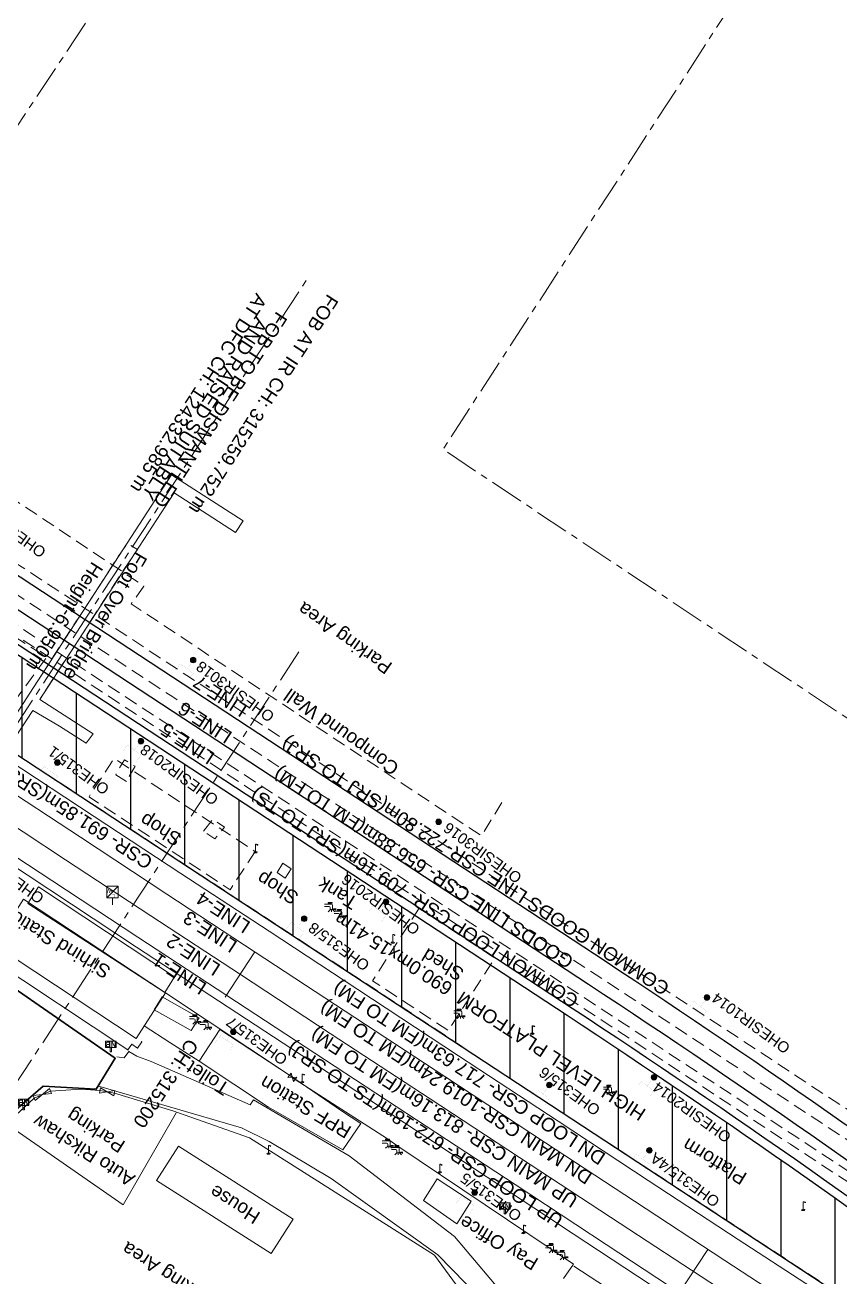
# Model space of a CAD drawing. Header units: metres. Extents: x 628572 to 650094, y 3375792 to 3391117.
# Drawn here: x 632480.5 to 632630.9, y 3388671.6 to 3388902.6 of the extents above; entities that cross this region are included whole.
import ezdxf
from ezdxf.enums import TextEntityAlignment as Align

# ---------------------------------------------------------------- set-up
doc = ezdxf.new("R2010")
doc.units = ezdxf.units.M
doc.header["$MEASUREMENT"] = 0
doc.linetypes.add('CENTER', pattern=[2, 1.25, -0.25, 0.25, -0.25])
doc.linetypes.add('DASHED', pattern=[0.75, 0.5, -0.25])
for name, color, linetype, lineweight in [('Commercial Building Semipucca', 251, 'Continuous', 0), ('Compound Wall', 251, 'Continuous', 0), ('DFCC BOUNDARY', 6, 'CENTER', 0), ('Existing Chainage', 7, 'Continuous', 0), ('Existing IR Track', 143, 'Continuous', 0), ('Footpath', 251, 'Continuous', 0), ('Gate', 251, 'Continuous', 0), ('Govt buliding', 251, 'Continuous', 0), ('Grill', 251, 'Continuous', 0), ('Lamp_Post', 7, 'Continuous', 0), ('Name Board', 251, 'Continuous', 0), ('OHE MAST', 8, 'Continuous', 0), ('Park', 251, 'Continuous', 30), ('Platform', 251, 'Continuous', 0), ('Residential Building Pucca', 251, 'Continuous', 0), ('Residential Building Semipucca', 251, 'Continuous', 0), ('Shed', 251, 'Continuous', 0), ("SIRHIND STN SRJ's", 251, 'Continuous', 0), ('Step', 7, 'Continuous', 0), ('Subroad Edge', 34, 'Continuous', 0), ('Tank', 7, 'Continuous', 0), ('Tap', 8, 'Continuous', 0), ('Text', 251, 'Continuous', 0), ('WL', 7, 'Continuous', 0)]:
    doc.layers.add(name, color=color, linetype=linetype, lineweight=lineweight)
doc.layers.add('IR PROPOSALS', color=190, linetype='Continuous')
doc.styles.add('CUT-FILL', font='cut-fill.shx', dxfattribs={"height": 2})
doc.styles.add('NB', font='swissbo.ttf', dxfattribs={"height": 1.5})
doc.styles.add('notes', font='romans.shx', dxfattribs={"height": 2})
doc.styles.get("Standard").update_dxf_attribs({"font": 'arial.ttf'})
doc.styles.add('Style-Arial', font='arial.ttf')
doc.styles.add('Text', font='arial.ttf', dxfattribs={"height": 2})

# ---------------------------------------------------------------- blocks, each defined once
blk = doc.blocks.new('GT')
at = {"layer": 'Gate'}
for p, q in [((-0.5, -0.5), (-0.5, 0.5)), ((-0.5, 0.5), (0.5, -0.5)), ((0.5, 0.5), (0.5, -0.5))]:
    blk.add_line(p, q, dxfattribs=at)
at = {"layer": 'Gate', "flags": 128}
blk.add_lwpolyline([(0.5, 0.5), (-0.5, -0.5)], dxfattribs=at)
blk = doc.blocks.new('LP')
at = {"flags": 128}
for points in [[(0, 0), (0, 1.5)], [(0.25, 1.35), (0.44, 1.35)]]:
    blk.add_lwpolyline(points, dxfattribs=at)
for centre, radius, start, end in [((0.07, 0.99), 0.519, 57.6425, 97.3165), ((0.34, 1.33), 0.094, 11.7012, 168.0476)]:
    blk.add_arc(centre, radius, start, end)
at = {"extrusion": (0, 0, -1)}
blk.add_ellipse((0, 0.01), major_axis=(0.308, 0), ratio=0.400495, dxfattribs=at)
blk.add_ellipse((0.35, 1.36), major_axis=(0.0017, 0.0438), ratio=0.461056, start_param=1.74022, end_param=4.575836)
blk = doc.blocks.new('NB')
for p, q in [((-0.98, 0.82), (-0.98, 1.98)), ((-0.98, 1.98), (0.98, 1.98)), ((-0.98, 0.82), (0.98, 0.82)), ((-0.13, 0.82), (-0.13, 0)), ((-0.13, 0), (0.13, 0)), ((0.13, 0.82), (0.13, 0)), ((0.98, 1.98), (0.98, 0.82))]:
    blk.add_line(p, q)
at = {"style": 'NB', "width": 1.025371}
blk.add_text('NB', height=0.988, rotation=180, dxfattribs=at).set_placement((-0.02, 1.38), align=Align.MIDDLE_CENTER)
blk = doc.blocks.new('TAP')
at = {"layer": 'Tap', "color": 8}
for p, q in [((-0.32, 0), (0.32, 0)), ((-1.01, -0.33), (0.24, -0.33)), ((-1.01, -0.75), (-0.18, -0.75)), ((-0.37, -0.12), (-0.37, -0.05)), ((-0.1, -0.17), (-0.32, -0.17)), ((-0.05, -0.22), (-0.05, -0.33)), ((0.03, -0.95), (0.03, -1.32)), ((0.03, -1.32), (0.45, -1.32)), ((0.05, -0.22), (0.05, -0.33)), ((0.1, -0.17), (0.32, -0.17)), ((0.37, -0.12), (0.37, -0.05)), ((0.45, -0.54), (0.45, -1.32))]:
    blk.add_line(p, q, dxfattribs=at)
at = {"layer": 'Tap', "color": 8, "linetype": 'DASHED'}
for p, q in [((-0.37, -1.72), (0.03, -1.32)), ((0.24, -1.32), (0.24, -1.72)), ((0.85, -1.72), (0.45, -1.32))]:
    blk.add_line(p, q, dxfattribs=at)
at = {"layer": 'Tap', "color": 8}
for centre, radius, start, end in [((-0.32, -0.05), 0.0499, 90, 180), ((0.32, -0.05), 0.0499, 0, 90), ((-0.32, -0.12), 0.0499, 180, 270), ((-0.18, -0.95), 0.208, 0, 90), ((-0.1, -0.22), 0.0499, 0, 90), ((0.1, -0.22), 0.0499, 90, 180), ((0.24, -0.54), 0.208, 0, 90), ((0.32, -0.12), 0.0499, 270, 0)]:
    blk.add_arc(centre, radius, start, end, dxfattribs=at)
at = {"layer": 'Tap', "color": 8, "ltscale": 5, "style": 'notes'}
blk.add_text('TAP', height=0.25, rotation=180, dxfattribs=at).set_placement((1.12, -1.15, -147.73))
blk = doc.blocks.new('WL')
at = {"layer": 'WL'}
for p, q in [((1.07, 3.42), (-1.06, 3.42)), ((-1.06, 3.42), (-1.06, 1.29)), ((1.07, 1.29), (1.07, 3.42)), ((-1.06, 1.29), (1.07, 1.29)), ((0, 1.29), (0, 0))]:
    blk.add_line(p, q, dxfattribs=at)
at = {"layer": 'WL', "flags": 128}
blk.add_lwpolyline([(-1.06, 1.29), (1.07, 3.42)], dxfattribs=at)
at = {"layer": 'WL', "char_height": 0.739, "attachment_point": 7, "rotation": 180, "line_spacing_factor": 0.6, "style": 'CUT-FILL'}
for s, insert in [('W', (-0.02, 2.94)), ('L', (0.5, 1.93))]:
    blk.add_mtext(s, dxfattribs=dict(at, insert=insert))
blk = doc.blocks.new('OHE MAST')
h = blk.add_hatch(color=256)
edge = h.paths.add_edge_path()
edge.add_arc((0, 0), 0.514, 0, 360)
at = {"const_width": 0.01, "flags": 128}
for points in [[(1.5, 3.5), (1.5, 2), (-1.5, 2), (-1.5, 3.5)], [(0, 2), (0, 0)]]:
    blk.add_lwpolyline(points, dxfattribs=at)
blk.add_circle((0, 0), 0.514)

msp = doc.modelspace()

# ---------------------------------------------------------------- hatches: boundary and pattern name
at = {"layer": 'IR PROPOSALS'}
h = msp.add_hatch(dxfattribs=at)
h.set_pattern_fill('ANSI31', color=256, scale=80, angle=45)
h.set_pattern_definition([(90, (0, -1000), (-10, 2e-15), [])])
h.paths.add_polyline_path([(632210.5867, 3388962.7108), (632203.9022, 3388952.5546), (632209.5932, 3388947.8787), (632222.8614, 3388937.6306), (632240.2896, 3388925.4779), (632256.889, 3388913.8808), (632778.9042, 3388571.1376), (632780.9196, 3388574.1997), (632666.9728, 3388659.2735, 0.01509734), (632580.5226, 3388719.8414)])
h.paths.add_polyline_path([(632596.2052, 3388702.5942), (632537.6577, 3388740.6153), (632535.5443, 3388737.3609), (632594.0917, 3388699.3397)], flags=24)

# ---------------------------------------------------------------- linework, layer by layer
at = {"layer": 'Commercial Building Semipucca', "color": 88, "linetype": 'DASHED', "ltscale": 5, "flags": 128}
for points in [[(632499.2247, 3388763.0682), (632497.2587, 3388764.2933), (632498.8349, 3388767.0702), (632500.8009, 3388765.845), (632499.2247, 3388763.0682)], [(632513.445, 3388753.8902), (632515.1961, 3388756.093), (632517.285, 3388754.6379), (632515.5339, 3388752.435), (632513.445, 3388753.8902)]]:
    msp.add_lwpolyline(points, close=True, dxfattribs=at)
at = {"layer": 'Compound Wall', "color": 88, "linetype": 'DASHED', "ltscale": 5, "flags": 128}
for points in [[(632415.0451, 3388857.3246), (632502.4563, 3388799.109)], [(632502.4563, 3388799.109), (632500.0981, 3388795.8381), (632564.6929, 3388753.0194), (632568.4943, 3388759.1734)]]:
    msp.add_lwpolyline(points, dxfattribs=at)
at = {"layer": 'Compound Wall', "flags": 128}
for points in [[(632579.8749, 3388671.3433), (632581.7191, 3388673.9802), (632549.1087, 3388695.8625), (632547.4038, 3388697.0777), (632530.3346, 3388708.0599), (632529.2937, 3388708.834), (632506.4188, 3388724.0287)], [(632512.6499, 3388711.4582), (632507.2221, 3388714.8996), (632502.4996, 3388717.9762)], [(632498.5969, 3388684.9572), (632508.4232, 3388701.8755)], [(632498.5969, 3388684.9562), (632477.084, 3388699.8828)]]:
    msp.add_lwpolyline(points, dxfattribs=at)
at = {"layer": 'DFCC BOUNDARY', "ltscale": 5, "flags": 128}
msp.add_lwpolyline([(632847.8113, 3388559.867), (632823.1478, 3388601.9491), (632813.0596, 3388636.2328), (632805.9881, 3388660.2647), (632736.7622, 3388705.193), (632557.6281, 3388824.3279), (632613.4797, 3388910.4077), (632526.1032, 3388954.7408), (632475.3055, 3388878.3297), (632379.3796, 3388941.9242), (632358.475, 3388968.5925), (632330.7512, 3389006.7138), (632310.3928, 3389039.4772), (632283.5392, 3389090.1714), (632272.6049, 3389114.8266)], dxfattribs=at)
at = {"layer": 'Existing Chainage', "color": 7, "linetype": 'Continuous', "lineweight": 13, "flags": 128}
for points in [[(632517.426, 3388723.2427), (632522.9155, 3388731.6012)], [(632601.0204, 3388668.3541), (632606.5066, 3388676.7148)]]:
    msp.add_lwpolyline(points, dxfattribs=at)
at = {"layer": 'Existing IR Track', "color": 88, "linetype": 'DASHED', "ltscale": 5, "flags": 128}
for points in [[(633000.1943, 3388425.1207), (632980.8729, 3388438.3763), (632969.9208, 3388446.011), (632965.6812, 3388448.9736), (632963.088, 3388450.7806), (632946.0459, 3388464.1297), (632935.5077, 3388473.4175), (632910.9285, 3388493.2914), (632903.3115, 3388498.9645), (632880.1455, 3388515.9492), (632854.3642, 3388535.2785), (632837.8491, 3388547.5665), (632821.6954, 3388559.5571), (632816.7013, 3388563.2674), (632804.8919, 3388572.0413), (632788.9461, 3388583.8405), (632772.6369, 3388595.9781), (632756.1938, 3388608.1459), (632739.6357, 3388619.9941), (632723.2626, 3388631.1555), (632705.82, 3388642.8443), (632688.9108, 3388653.9956), (632667.4202, 3388668.1426), (632655.7713, 3388675.8109), (632636.4897, 3388688.4726), (632622.7228, 3388697.513), (632607.4244, 3388707.5611), (632590.5805, 3388718.6243), (632572.4101, 3388730.5459), (632556.9836, 3388740.6673), (632537.4283, 3388753.504), (632523.3403, 3388762.7518), (632505.1523, 3388774.6785), (632490.7361, 3388784.1318), (632474.2705, 3388794.9698), (632458.6557, 3388805.2479), (632444.5367, 3388814.5101), (632426.498, 3388826.3215), (632413.1982, 3388835.087), (632395.4374, 3388846.7629), (632379.672, 3388857.0952), (632364.8258, 3388866.825), (632347.6113, 3388878.1031), (632333.1995, 3388887.5451), (632315.9658, 3388898.8515), (632300.0243, 3388909.3103), (632283.8139, 3388919.9817), (632267.0789, 3388930.9985), (632250.869, 3388941.6918), (632242.4645, 3388947.236), (632235.374, 3388951.8312), (632232.478, 3388953.721), (632218.7467, 3388962.7003), (632215.8525, 3388964.5789)], [(632935.5077, 3388473.4175), (632911.8991, 3388494.202), (632908.3711, 3388497.324), (632904.5334, 3388500.807), (632889.7872, 3388514.909), (632886.8109, 3388518.1232), (632884.365, 3388520.7462), (632858.5702, 3388543.9409), (632840.5843, 3388557.2261), (632821.9008, 3388571.17), (632820.4253, 3388572.2656), (632789.2028, 3388595.5754), (632756.7621, 3388619.7541), (632694.1151, 3388661.9591), (632672.6522, 3388676.099), (632661.0573, 3388683.7378), (632641.6866, 3388696.3809), (632627.8613, 3388705.4045), (632612.5971, 3388715.429), (632595.8275, 3388726.442), (632577.5883, 3388738.4204), (632562.152, 3388748.558), (632542.621, 3388761.4001), (632528.5975, 3388770.6209), (632510.3727, 3388782.616), (632496.0368, 3388792.0515), (632479.4917, 3388802.9123), (632463.9205, 3388813.1336), (632449.7589, 3388822.4497), (632431.8345, 3388834.2411), (632418.4222, 3388843.0354), (632400.7081, 3388854.6501), (632384.8864, 3388865.0249), (632370.1482, 3388874.6892), (632352.8398, 3388886.0535), (632338.5583, 3388895.4304), (632321.2115, 3388906.8287), (632305.4863, 3388917.1603), (632289.362, 3388926.8742), (632288.5186, 3388927.3122), (632273.0428, 3388935.1838), (632270.2984, 3388936.4674), (632267.0777, 3388937.9451), (632262.5688, 3388939.98), (632252.7141, 3388944.6968), (632244.5257, 3388948.6161), (632243.2593, 3388949.1336), (632240.6371, 3388950.4408), (632235.4449, 3388953.0592), (632235.306, 3388953.1321), (632218.7467, 3388962.7003)], [(632904.5334, 3388500.807), (632898.518, 3388505.993), (632888.992, 3388513.9926), (632882.9258, 3388519.1937), (632855.8557, 3388540.1066), (632838.0319, 3388553.3517), (632824.3736, 3388563.4028), (632819.2776, 3388567.1848), (632807.8086, 3388575.6965), (632791.6576, 3388587.6813), (632775.5094, 3388599.7261), (632758.8225, 3388612.07), (632742.5258, 3388623.8365), (632725.9638, 3388635.2125), (632708.632, 3388646.6755), (632691.4669, 3388657.9493), (632669.9976, 3388672.064), (632658.4187, 3388679.6764), (632639.0761, 3388692.4046), (632625.423, 3388701.3889), (632610.0191, 3388711.5072), (632593.3015, 3388722.4885), (632575.0092, 3388734.4987), (632559.6998, 3388744.5504), (632540.028, 3388757.4576), (632526.0463, 3388766.6314), (632507.7559, 3388778.6381), (632493.4496, 3388788.0293), (632476.8711, 3388798.9256), (632461.1694, 3388809.2455), (632447.1368, 3388818.463), (632429.0956, 3388830.3136), (632415.8028, 3388839.0499), (632398.0656, 3388850.7072), (632382.2789, 3388861.0596), (632367.5289, 3388870.7321), (632350.2312, 3388882.0861), (632335.9586, 3388891.4544), (632318.5856, 3388902.8371), (632302.7618, 3388913.2047), (632287.6229, 3388923.0885), (632286.3619, 3388923.8918), (632271.8465, 3388933.037), (632269.3911, 3388934.5516), (632252.4452, 3388944.2062), (632244.5257, 3388948.6161)], [(632308.3908, 3388901.7772), (632298.4067, 3388886.6939), (632305.4994, 3388882.2074), (632321.5676, 3388871.5282), (632352.2861, 3388851.205), (632385.5765, 3388829.3955), (632419.3699, 3388807.175), (632448.1005, 3388788.3309), (632478.2291, 3388768.5437), (632510.2345, 3388747.5464), (632542.9349, 3388726.104), (632579.9992, 3388701.7063), (632605.8099, 3388684.8094), (632613.1626, 3388679.9908), (632675.1156, 3388639.3413), (632695.0636, 3388626.3268), (632712.4588, 3388614.9346), (632745.7842, 3388593.0671), (632763.1494, 3388581.6259), (632779.9256, 3388570.6856), (632796.7038, 3388559.7624), (632800.2136, 3388557.4911), (632807.5894, 3388567.9646), (632804.1595, 3388570.5159), (632788.0134, 3388582.479), (632771.7633, 3388594.5732), (632755.2162, 3388606.7724), (632738.7471, 3388618.5516), (632722.3729, 3388629.7158), (632704.8707, 3388641.4851), (632687.9956, 3388652.6134), (632654.9682, 3388674.3618), (632621.7307, 3388696.0922), (632589.5433, 3388717.2546), (632556.0809, 3388739.318), (632522.3205, 3388761.4425), (632490.0471, 3388782.6449), (632457.7226, 3388803.8622), (632425.4902, 3388825.0186), (632394.4237, 3388845.3969), (632363.9102, 3388865.3981), (632332.2887, 3388886.0894), (632315.2895, 3388897.1167), (632308.3908, 3388901.7772)], [(632481.385, 3388779.3542), (632498.1557, 3388805.2533), (632499.3559, 3388807.0142), (632501.2428, 3388805.831), (632499.9577, 3388803.9831), (632483.2148, 3388778.1694)]]:
    msp.add_lwpolyline(points, dxfattribs=at)
at = {"layer": 'Existing IR Track', "flags": 128}
for points in [[(632637.1278, 3388662.1697), (632624.5953, 3388670.3845), (632612.1225, 3388678.5603), (632595.5133, 3388689.4469), (632578.8988, 3388700.3369), (632560.4974, 3388712.4273), (632541.8993, 3388724.647), (632525.5261, 3388735.4011), (632509.272, 3388746.0769), (632493.2682, 3388756.6025), (632477.2102, 3388767.1636), (632462.378, 3388776.8853), (632447.1908, 3388786.8396), (632432.6334, 3388796.4038), (632418.4622, 3388805.7142), (632401.2959, 3388816.9875), (632384.2144, 3388828.2049), (632367.7715, 3388838.9952), (632351.2541, 3388849.8345), (632335.738, 3388860.0421)], [(632634.6569, 3388658.2336), (632622.0498, 3388666.511), (632609.6394, 3388674.6592), (632592.9788, 3388685.5917), (632576.5421, 3388696.3772), (632557.9669, 3388708.5788), (632539.5579, 3388720.6712), (632522.9937, 3388731.5498), (632506.686, 3388742.26), (632490.7323, 3388752.7455), (632474.7484, 3388763.2509), (632459.8524, 3388773.0422), (632444.5915, 3388783.0735), (632430.1082, 3388792.5656), (632415.6658, 3388802.0309), (632398.7626, 3388813.1345), (632381.7514, 3388824.3091), (632365.2389, 3388835.1426), (632348.5368, 3388846.1004), (632333.1875, 3388856.1653)], [(632631.9316, 3388654.1859), (632619.3688, 3388662.431), (632606.8783, 3388670.6286), (632590.2914, 3388681.5009), (632573.7242, 3388692.3603), (632555.2667, 3388704.4697), (632536.8251, 3388716.5686), (632520.2799, 3388727.4199), (632503.7452, 3388738.2643), (632488.0023, 3388748.5917), (632472.2924, 3388758.8975), (632457.1098, 3388768.8699), (632441.977, 3388778.8097), (632427.3722, 3388788.4015), (632412.7752, 3388797.9882), (632396.0413, 3388808.9946), (632379.3383, 3388819.9807), (632362.5276, 3388831.0169), (632345.7987, 3388841.9994), (632330.4926, 3388852.0649)], [(632647.7038, 3388638.1571), (632629.6617, 3388650.0223), (632616.7826, 3388658.498), (632604.1081, 3388666.839), (632587.7341, 3388677.6132), (632570.9183, 3388688.6781), (632552.7314, 3388700.6166), (632533.973, 3388712.9303), (632517.7473, 3388723.5717), (632501.3259, 3388734.3415), (632485.4756, 3388744.7513), (632469.776, 3388755.0622), (632454.589, 3388765.0377), (632439.3141, 3388775.0709), (632424.8535, 3388784.5727), (632409.9368, 3388794.3741), (632393.5105, 3388805.1471), (632376.7311, 3388816.1517), (632359.9809, 3388827.1459), (632343.0291, 3388838.2724), (632327.9376, 3388848.18)]]:
    msp.add_lwpolyline(points, dxfattribs=at)
at = {"layer": 'Existing IR Track', "color": 10, "linetype": 'CENTER', "ltscale": 5, "flags": 128}
msp.add_lwpolyline([(632472.9792, 3388764.4138), (632532.6753, 3388855.9735)], dxfattribs=at)
at = {"layer": 'Existing IR Track', "color": 1, "ltscale": 5, "flags": 128}
msp.add_lwpolyline([(632481.385, 3388779.3542), (632507.5164, 3388819.6029), (632520.744, 3388811.1518), (632519.3262, 3388808.9723), (632508.0172, 3388816.329), (632508.0172, 3388816.329), (632483.2148, 3388778.1694)], dxfattribs=at)
at = {"layer": 'Footpath', "flags": 128}
msp.add_lwpolyline([(632502.0471, 3388715.032), (632501.262, 3388713.859), (632500.2071, 3388714.5441), (632499.481, 3388713.4992), (632473.6273, 3388730.6591), (632474.8484, 3388732.645)], dxfattribs=at)
at = {"layer": 'Footpath'}
for p in [(632499.481, 3388713.499), (632500.2071, 3388714.544), (632501.262, 3388713.859), (632502.0471, 3388715.032)]:
    msp.add_point(p, dxfattribs=at)
at = {"layer": 'Govt buliding', "flags": 128}
for points in [[(632500.9932, 3388715.6511), (632506.4208, 3388724.0287), (632480.2181, 3388741.3396), (632474.7884, 3388732.875), (632500.9932, 3388715.6511)], [(632554.058, 3388685.7272), (632556.5303, 3388689.736), (632562.801, 3388685.6225), (632560.1964, 3388681.3993), (632554.058, 3388685.7272)]]:
    msp.add_lwpolyline(points, close=True, dxfattribs=at)
msp.add_lwpolyline([(632525.4273, 3388702.9763), (632539.1207, 3388695.0863), (632542.444, 3388699.922), (632538.9242, 3388702.2953), (632529.2927, 3388708.833), (632516.4753, 3388717.2749), (632512.6389, 3388711.4542), (632525.4273, 3388702.9763)], dxfattribs=at)
at = {"layer": 'Grill', "flags": 128}
msp.add_lwpolyline([(632569.7039, 3388657.536), (632565.0704, 3388663.4084), (632556.0383, 3388675.66), (632521.9438, 3388697.2835), (632507.7602, 3388702.2916), (632496.9904, 3388705.5154), (632494.3335, 3388706.0006), (632490.8925, 3388706.2508), (632485.2175, 3388705.9222), (632482.1944, 3388704.6184), (632477.085, 3388699.8828)], dxfattribs=at)
at = {"layer": 'IR PROPOSALS'}
for points in [[(632179.9586, 3388984.8206), (632179.9586, 3388984.8206, 0.02929583), (632203.5318, 3388971.2492), (632260.2912, 3388942.8592, -0.02929583), (632283.8644, 3388929.2878), (632587.5275, 3388729.9278, -0.01509734), (632674.0605, 3388669.3018), (632962.392, 3388454.0306)], [(632203.9022, 3388952.5546), (632209.5932, 3388947.8787), (632222.8614, 3388937.6306), (632240.2896, 3388925.4779), (632256.889, 3388913.8808), (632778.9042, 3388571.1376), (632780.9196, 3388574.1997), (632666.9728, 3388659.2735, 0.01509734), (632580.5226, 3388719.8414), (632210.5867, 3388962.7108), (632203.9022, 3388952.5546)], [(633059.2784, 3388375.441), (633059.2784, 3388375.441, -0.00905281), (633046.3019, 3388384.7684), (632823.2362, 3388551.3115), (632821.5694, 3388552.5559), (632671.018, 3388664.9592, 0.01509734), (632584.4849, 3388725.5851), (632243.3097, 3388949.5726, 0.02929583), (632219.7365, 3388963.1439), (632219.7365, 3388963.1439)], [(632234.9918, 3388948.6933), (632581.4424, 3388721.2425, -0.01509734), (632667.9755, 3388660.6165), (632903.8713, 3388484.4943)]]:
    msp.add_lwpolyline(points, format="xyb", dxfattribs=at)
at = {"layer": 'Park', "flags": 128}
msp.add_lwpolyline([(632472.2372, 3388729.1992), (632497.1539, 3388711.9793), (632493.6325, 3388706.2686), (632493.6325, 3388706.2686), (632483.8475, 3388706.8063), (632478.3192, 3388701.9977)], dxfattribs=at)
at = {"layer": 'Platform', "flags": 128}
for points in [[(632211.4593, 3388922.3883), (632218.436, 3388917.9778), (632278.9211, 3388878.3623), (632282.4009, 3388876.0821), (632284.8348, 3388874.4699), (632310.0316, 3388857.8861), (632311.6665, 3388856.8879), (632342.1781, 3388836.8627), (632376.0354, 3388814.6152), (632408.9858, 3388792.9598), (632438.1164, 3388773.8417), (632468.841, 3388753.7364), (632501.0734, 3388732.4791), (632533.1279, 3388711.4887), (632576.5708, 3388682.9345), (632581.6705, 3388679.5562), (632603.0775, 3388665.4756), (632628.6243, 3388648.6867), (632664.9415, 3388624.8151), (632672.8811, 3388619.6725), (632677.9009, 3388616.2921), (632675.4386, 3388612.6823), (632670.4919, 3388616.0956)], [(632581.7671, 3388673.6311), (632670.3969, 3388615.7457), (632729.164, 3388577.0094), (632736.6037, 3388572.0468), (632730.7991, 3388564.1772), (632722.7334, 3388568.4138), (632700.6892, 3388578.8384), (632672.2191, 3388591.1115), (632638.8765, 3388610.422), (632606.581, 3388630.7023), (632582.3632, 3388647.6341)]]:
    msp.add_lwpolyline(points, dxfattribs=at)
at = {"layer": 'Residential Building Pucca', "flags": 128}
msp.add_lwpolyline([(632504.7793, 3388689.4178), (632508.8287, 3388695.7485), (632530.0017, 3388682.2889), (632525.9521, 3388675.958), (632504.7793, 3388689.4178)], close=True, dxfattribs=at)
at = {"layer": 'Residential Building Semipucca', "flags": 128}
msp.add_lwpolyline([(632511.1853, 3388717.1083), (632512.6505, 3388719.4222), (632505.8377, 3388723.2837), (632504.348, 3388720.931), (632511.1853, 3388717.1083)], close=True, dxfattribs=at)
at = {"layer": 'Shed', "color": 88, "linetype": 'DASHED', "ltscale": 5, "flags": 128}
msp.add_lwpolyline([(632460.6839, 3388780.387), (632470.993, 3388794.5063), (632484.5213, 3388785.9893), (632474.2123, 3388771.87), (632460.6839, 3388780.387)], dxfattribs=at)
for points in [[(632522.9767, 3388750.1155), (632518.3442, 3388743.0658), (632492.3264, 3388760.2327), (632496.959, 3388767.2824), (632522.9767, 3388750.1155)], [(632553.2239, 3388739.6542), (632544.647, 3388726.2539), (632558.6193, 3388717.0708), (632567.1963, 3388730.4713), (632553.2239, 3388739.6542)]]:
    msp.add_lwpolyline(points, close=True, dxfattribs=at)
at = {"layer": 'Shed', "flags": 128}
msp.add_lwpolyline([(632508.115, 3388727.0225), (632506.2948, 3388724.1227), (632481.047, 3388740.5345), (632482.9671, 3388743.5936), (632508.115, 3388727.0225)], close=True, dxfattribs=at)
at = {"layer": "SIRHIND STN SRJ's", "color": 7, "linetype": 'CENTER', "lineweight": 15, "ltscale": 5}
msp.add_line((632531.047, 3388786.9443), (632469.6749, 3388693.3248), dxfattribs=at)
at = {"layer": 'Step', "flags": 128}
msp.add_lwpolyline([(632483.2148, 3388778.1694), (632493.0673, 3388771.8226), (632491.7972, 3388770.1047), (632486.8624, 3388773.2291), (632485.5095, 3388774.0472), (632481.9246, 3388776.1185), (632466.7769, 3388753.0086), (632465.7138, 3388751.1937), (632464.4656, 3388749.3357), (632461.7293, 3388744.9239), (632461.4143, 3388744.341), (632462.0012, 3388743.8859), (632465.7131, 3388741.3817), (632464.4629, 3388739.5687), (632460.6281, 3388742.14), (632458.1602, 3388743.8492), (632459.8164, 3388746.1291), (632462.8627, 3388750.4039), (632454.7531, 3388755.3175), (632456.0892, 3388757.3754), (632463.9799, 3388752.3738), (632465.071, 3388754.1607), (632481.385, 3388779.3542)], dxfattribs=at)
at = {"layer": 'Subroad Edge', "flags": 128}
for points in [[(632540.3286, 3388693.9692), (632522.6623, 3388704.3105), (632522.0413, 3388703.3795), (632503.7729, 3388711.3489), (632501.1119, 3388712.3801), (632499.663, 3388713.2352), (632498.8209, 3388712.0772), (632497.4399, 3388712.2443)], [(632536.9903, 3388689.7834), (632525.5608, 3388696.6073), (632520.423, 3388699.1336), (632493.9075, 3388706.8796)], [(632570.1356, 3388666.766), (632559.7805, 3388679.0918), (632540.3286, 3388693.9692)], [(632566.9665, 3388665.1792), (632556.6823, 3388675.681), (632536.9903, 3388689.7834)]]:
    msp.add_lwpolyline(points, dxfattribs=at)
at = {"layer": 'Tank', "flags": 128}
msp.add_lwpolyline([(632528.5153, 3388745.2081), (632527.0014, 3388746.2282), (632528.0685, 3388747.9791), (632529.5887, 3388746.9548), (632528.5153, 3388745.2081)], close=True, dxfattribs=at)

# ---------------------------------------------------------------- block references
at = {"layer": 'Gate'}
for p, xscale, zscale, rotation in [((632529.8142, 3388708.447), 1.297211239643182, 1.13895181620786, 142.995802568804), ((632483.7054, 3388705.2698), 3.291733433985929, 1.814313488343712, 202.9958025688073), ((632495.651, 3388705.769), 2.724216217560785, 1.650519983993161, 168.9958025688075)]:
    msp.add_blockref('GT', p, dxfattribs=dict(at, xscale=xscale, zscale=zscale, rotation=rotation))
at = {"layer": 'Lamp_Post'}
for p in [(632523.0347, 3388749.9665), (632548.3615, 3388733.3096), (632574.1032, 3388716.4827), (632574.1212, 3388716.4797), (632531.6666, 3388707.5488), (632525.4336, 3388694.3763), (632557.0344, 3388690.911), (632624.1139, 3388683.984), (632572.4735, 3388679.6958)]:
    msp.add_blockref('LP', p, dxfattribs=at)
at = {"layer": 'Name Board'}
for p in [(632496.331, 3388713.1454), (632480.2572, 3388702.4406), (632569.0298, 3388683.2871)]:
    msp.add_blockref('NB', p, dxfattribs=at)
at = {"layer": 'OHE MAST', "color": 2, "rotation": 143.3908318566117}
for p in [(632511.5383, 3388785.4573), (632501.8862, 3388770.484), (632486.4729, 3388766.5411), (632556.8131, 3388755.6), (632547.12, 3388740.8507), (632532.0098, 3388737.7228), (632606.3267, 3388723.1943), (632518.9263, 3388716.8428), (632577.2345, 3388707.0375), (632596.5587, 3388708.4731), (632595.7207, 3388694.9841), (632563.4661, 3388687.2005)]:
    msp.add_blockref('OHE MAST', p, dxfattribs=at)
at = {"layer": 'Tap'}
for p in [(632536.796, 3388740.7344), (632538.5289, 3388739.4543), (632511.8465, 3388719.9843), (632560.6286, 3388721.0397), (632513.8544, 3388718.9501), (632588.2525, 3388706.9957), (632547.4068, 3388697.0747), (632549.1067, 3388695.8675), (632577.5704, 3388677.7705), (632579.6353, 3388676.5173)]:
    msp.add_blockref('TAP', p, dxfattribs=at)
at = {"layer": 'WL'}
msp.add_blockref('WL', (632496.635, 3388740.2834), dxfattribs=at)

# ---------------------------------------------------------------- texts
at = {"layer": 'Existing Chainage', "color": 7, "lineweight": 0, "insert": (632511.5882, 3388715.1129), "char_height": 2.5, "attachment_point": 4, "rotation": 236.704933, "line_spacing_factor": 0.6, "style": 'Style-Arial'}
msp.add_mtext('CH: 315200', dxfattribs=at)
at = {"layer": 'Existing IR Track', "color": 7, "lineweight": 0}
for s, p in [(' LINE-4  ', (632510.8796, 3388742.8959)), (' LINE-3  ', (632508.4562, 3388739.3228)), (' LINE-2  ', (632505.3584, 3388735.0415)), ('LINE-1  ', (632502.8019, 3388731.5714)), ('DN LOOP CSR- 717.63m(FM TO FM)', (632537.6941, 3388725.2953)), ('DN MAIN CSR-1019.24m(FM TO FM)', (632535.2708, 3388721.7222)), ('UP MAIN CSR- 813.16m(FM TO FM)', (632533.5907, 3388716.7712)), ('UP LOOP CSR- 672.18m(TS TO SRJ)', (632529.2274, 3388714.1475))]:
    msp.add_text(s, height=2.5, rotation=147, dxfattribs=at).set_placement(p, align=Align.MIDDLE_RIGHT)
at = {"layer": 'Existing IR Track', "color": 10, "ltscale": 5, "insert": (632502.9451, 3388815.3283), "char_height": 2.5, "width": 49.619338, "attachment_point": 6, "rotation": 236.978561, "line_spacing_factor": 0.6, "style": 'Style-Arial'}
msp.add_mtext('FOB TO BE DISMANTLED AND RAISED SUITABLY \\PAT DFC CH: 124332.985 m', dxfattribs=at)
at = {"layer": 'Existing IR Track', "color": 7, "ltscale": 5, "insert": (632511.6108, 3388812.7852), "char_height": 2.5, "attachment_point": 6, "rotation": 236.978561, "line_spacing_factor": 0.6, "style": 'Style-Arial'}
msp.add_mtext('FOB AT IR CH: 315259.752 m', dxfattribs=at)
at = {"layer": 'IR PROPOSALS'}
for s, p in [('LINE-7', (632511.9371, 3388781.7713)), ('LINE-6', (632509.1458, 3388776.8617)), ('LINE-5', (632505.9239, 3388772.9966)), ('CSR- 691.85m(SRJ TO FM)', (632466.8479, 3388771.6144)), ('COMMON GOODS LINE CSR-722.80m(SRJ TO SRJ)', (632528.1802, 3388770.4316)), ('GOODS LINE CSR- 656.88m(FM TO FM)', (632526.7666, 3388764.7998)), ('COMMON LOOP CSR- 709.16m(SRJ TO TS)', (632522.4718, 3388760.9353)), ('HIGH LEVEL PLATFORM  690.0mx15.41m ', (632537.1438, 3388738.6366))]:
    msp.add_text(s, height=2.5, rotation=147, dxfattribs=at).set_placement(p, align=Align.MIDDLE_RIGHT)
at = {"layer": 'OHE MAST'}
for s, p in [('OHESIR3020', (632470.8711, 3388815.737)), ('OHESIR3018', (632513.0211, 3388785.4184)), ('OHE315/1', (632485.6916, 3388769.7223)), ('OHESIR2018', (632502.6894, 3388770.0825)), ('OHESIR3016', (632558.68, 3388755.6459)), ('OHE315/9', (632473.652, 3388749.6121)), ('OHESIR2016', (632539.865, 3388746.1393)), ('OHE315/8', (632533.7291, 3388737.2191)), ('OHESIR1014', (632608.195, 3388724.2303)), ('OHE315/7', (632518.5809, 3388719.833)), ('OHE315/6', (632576.2934, 3388710.5263)), ('OHESIR2014', (632597.3045, 3388707.8029)), ('OHE315/4A', (632596.8252, 3388694.722)), ('OHE315/5', (632561.7837, 3388691.0056))]:
    msp.add_text(s, height=2, rotation=144, dxfattribs=at).set_placement(p, align=Align.RIGHT)
at = {"layer": 'Text'}
for s, rotation, p in [('Foot Over Bridge', 239.30773, (632501.0311, 3388805.6258)), ('Height-6.950m', 237.399299, (632492.9331, 3388803.7806)), ('Shop', 148.11415, (632531.2296, 3388742.3)), ('Tank', 147.453973, (632542.155, 3388741.3741)), ('Toilet', 147.453973, (632518.4858, 3388707.0707)), ('Auto Rikshaw', 147.453973, (632501.038, 3388690.2449)), ('Parking', 147.453973, (632499.2171, 3388696.4586)), ('House', 147.453973, (632524.1285, 3388683.3352)), ('Parking Area', 147.453973, (632516.4319, 3388667.3929))]:
    msp.add_text(s, height=2.5, rotation=rotation, dxfattribs=at).set_placement(p)
at = {"layer": 'Text', "width": 1}
msp.add_text('Parking Area', height=2.5, rotation=144.891554, dxfattribs=at).set_placement((632548.4798, 3388784.7192))
at = {"layer": 'Text', "color": 88, "width": 1}
msp.add_text('Compound Wall', height=2.5, rotation=144.755884, dxfattribs=at).set_placement((632549.7471, 3388766.0293))
at = {"layer": 'Text', "color": 88, "linetype": 'DASHED', "ltscale": 5}
msp.add_text('Shop', height=2.5, rotation=148.11415, dxfattribs=at).set_placement((632509.6481, 3388753.0617))
at = {"layer": 'Text', "style": 'Text'}
for s, p in [('Sirhind Station Building', (632480.4275, 3388736.8856)), ('RPF Station', (632532.2425, 3388702.9614)), ('Pay Office', (632567.905, 3388677.9207))]:
    msp.add_text(s, height=2.5, rotation=148.986828, dxfattribs=at).set_placement(p, align=Align.MIDDLE_CENTER)
at = {"layer": 'Text', "color": 88, "linetype": 'DASHED', "ltscale": 5, "style": 'Text'}
msp.add_text('Shed', height=2.5, rotation=148.986828, dxfattribs=at).set_placement((632557.6171, 3388729.2518), align=Align.MIDDLE_CENTER)
at = {"layer": 'Text', "color": 88}
msp.add_text('Platform', height=2.5, rotation=148.556139, dxfattribs=at).set_placement((632613.9297, 3388690.5919))

doc.saveas('drawing.dxf')
